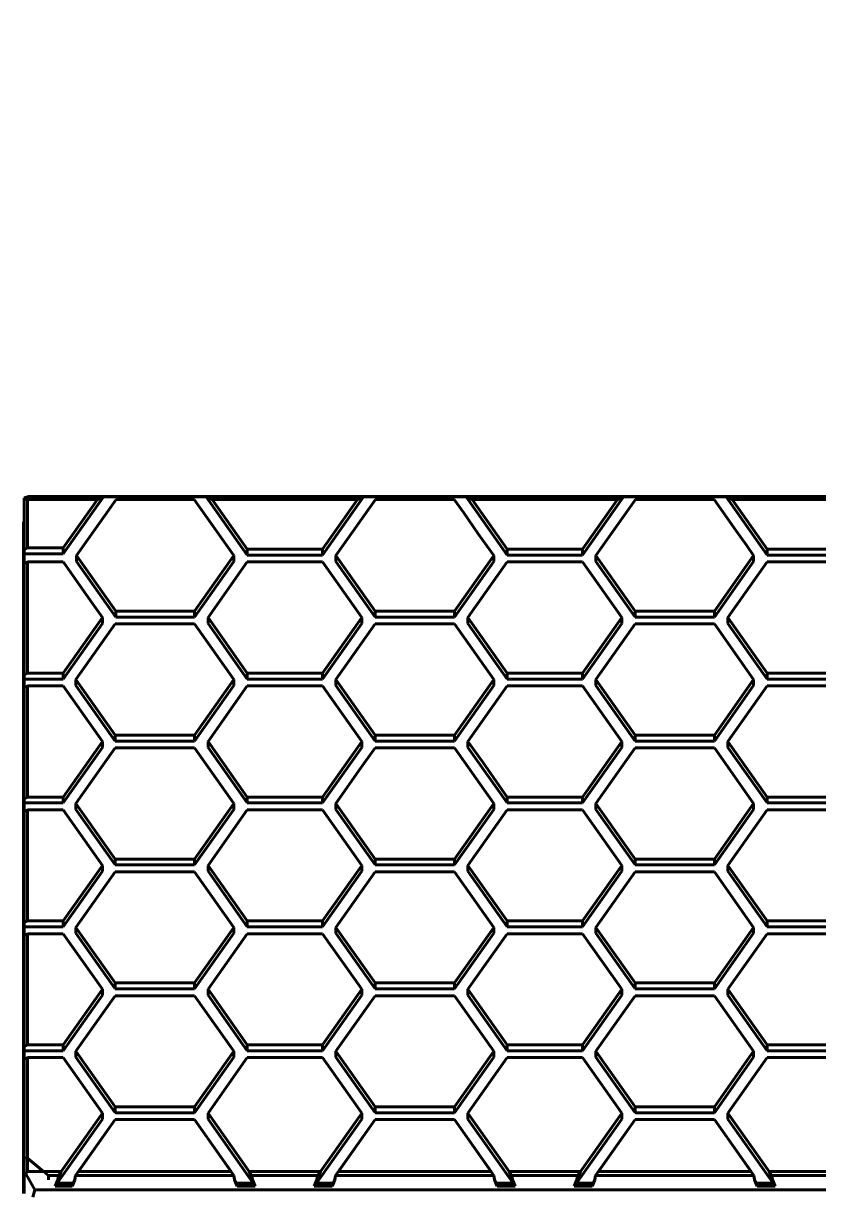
# Model space of a CAD drawing. Header units: millimetres. Extents: x 15 to 415, y 5 to 292.
# Drawn here: x 113.17 to 122.75, y 185.94 to 200.02 of the extents above; entities that cross this region are included whole.
import ezdxf

# ---------------------------------------------------------------- set-up
doc = ezdxf.new("R2010")
doc.units = ezdxf.units.MM
doc.layers.add('Annotations', color=7, linetype='Continuous')
doc.layers.add('Geometries', color=7, linetype='Continuous')
doc.styles.add('Shapr2', font='txt', dxfattribs={"height": 3.3495})
doc.dimstyles.new('ISO-25', dxfattribs={"dimtxt": 2.5, "dimasz": 2.5, "dimexe": 1.25, "dimexo": 0.625, "dimtad": 1, "dimtxsty": 'Standard', "dimcen": 2.5, "dimadec": 0, "dimazin": 0, "dimtfac": 1, "dimtmove": 0, "dimatfit": 3, "dimfxl": 1, "dimarcsym": 0})

# ---------------------------------------------------------------- blocks, each defined once
blk = doc.blocks.new('*D2')
at = {"layer": 'Annotations', "color": 0, "linetype": 'Continuous', "lineweight": 15}
for p, q in [((86.941, 238.24), (86.941, 157.687)), ((148.059, 237.777), (148.059, 157.687)), ((89.441, 158.937), (145.559, 158.937))]:
    blk.add_line(p, q, dxfattribs=at)
at = {"layer": 'Annotations', "color": 0}
for points in [[(89.441, 159.353), (89.441, 158.52), (86.941, 158.937)], [(145.559, 158.52), (145.559, 159.353), (148.059, 158.937)]]:
    blk.add_solid(points, dxfattribs=at)
at = {"layer": 'Defpoints', "color": 0}
for p in [(86.941, 238.865), (148.059, 238.402), (148.059, 158.937)]:
    blk.add_point(p, dxfattribs=at)
at = {"layer": 'Annotations', "color": 0, "lineweight": 15, "insert": (122.906, 161.63), "char_height": 3.3495, "attachment_point": 5, "style": 'Shapr2'}
blk.add_mtext('\\A1;488,94', dxfattribs=at)

msp = doc.modelspace()

# ---------------------------------------------------------------- linework, layer by layer
at = {"layer": 'Geometries', "linetype": 'Continuous', "lineweight": 40}
for p, q in [((113.1808, 194.2967), (113.2342, 194.3098)), ((113.1808, 194.2967), (113.2342, 194.3098)), ((113.1808, 194.2967), (113.1808, 194.2854)), ((113.1808, 194.2967), (113.1808, 194.2854)), ((113.1808, 194.2854), (113.2222, 194.2752)), ((113.1808, 194.0097), (113.1808, 194.2854)), ((113.1808, 194.2854), (113.2222, 194.2752)), ((113.1808, 194.0097), (113.1808, 194.2854)), ((113.2222, 194.2752), (114.065, 194.2752)), ((113.2222, 194.2752), (113.2222, 193.6911)), ((113.2222, 194.2752), (114.065, 194.2752)), ((113.2222, 194.2752), (113.2222, 193.6911)), ((113.2342, 194.3098), (137.5006, 194.3098)), ((113.2342, 194.3098), (137.5006, 194.3098)), ((113.6519, 193.6194), (114.1374, 194.3059)), ((113.6519, 193.6194), (114.1374, 194.3059)), ((113.6519, 193.6911), (114.065, 194.2752)), ((113.6519, 193.6911), (114.065, 194.2752)), ((114.2922, 194.2752), (113.8143, 193.5995)), ((114.2922, 194.2752), (113.8143, 193.5995)), ((114.065, 194.2752), (114.1374, 194.3059)), ((114.065, 194.2752), (114.1374, 194.3059)), ((114.3646, 194.3059), (114.1374, 194.3059)), ((114.3646, 194.3059), (114.1374, 194.3059)), ((114.3646, 194.3059), (114.2922, 194.2752)), ((114.3646, 194.3059), (114.2922, 194.2752)), ((115.2322, 194.2752), (114.2922, 194.2752)), ((115.2322, 194.2752), (114.2922, 194.2752)), ((115.1602, 194.3059), (115.3766, 194.3059)), ((115.1602, 194.3059), (115.2322, 194.2752)), ((115.1602, 194.3059), (115.3766, 194.3059)), ((115.1602, 194.3059), (115.2322, 194.2752)), ((115.2322, 194.2752), (115.7077, 193.5995)), ((115.2322, 194.2752), (115.7077, 193.5995)), ((115.8701, 193.6046), (115.3766, 194.3059)), ((115.4486, 194.2752), (115.3766, 194.3059)), ((115.4486, 194.2752), (115.3766, 194.3059)), ((115.8701, 193.6046), (115.3766, 194.3059)), ((115.8701, 193.6763), (115.4486, 194.2752)), ((117.2005, 194.2752), (115.4486, 194.2752)), ((115.8701, 193.6763), (115.4486, 194.2752)), ((117.2005, 194.2752), (115.4486, 194.2752)), ((117.2729, 194.3059), (116.7769, 193.6046)), ((117.2729, 194.3059), (116.7769, 193.6046)), ((117.2005, 194.2752), (116.7769, 193.6763)), ((117.2005, 194.2752), (116.7769, 193.6763)), ((117.4172, 194.2752), (116.9393, 193.5995)), ((117.4172, 194.2752), (116.9393, 193.5995)), ((117.2729, 194.3059), (117.2005, 194.2752)), ((117.2729, 194.3059), (117.2005, 194.2752)), ((117.2729, 194.3059), (117.4896, 194.3059)), ((117.2729, 194.3059), (117.4896, 194.3059)), ((117.4172, 194.2752), (117.4896, 194.3059)), ((117.4172, 194.2752), (117.4896, 194.3059)), ((118.3672, 194.2752), (117.4172, 194.2752)), ((118.3672, 194.2752), (117.4172, 194.2752)), ((118.2952, 194.3059), (118.5116, 194.3059)), ((118.2952, 194.3059), (118.3672, 194.2752)), ((118.2952, 194.3059), (118.5116, 194.3059)), ((118.2952, 194.3059), (118.3672, 194.2752)), ((118.4815, 194.1129), (118.3672, 194.2752)), ((118.4815, 194.1129), (118.3672, 194.2752)), ((119.0051, 193.6046), (118.5116, 194.3059)), ((118.5836, 194.2752), (118.5116, 194.3059)), ((118.5836, 194.2752), (118.5116, 194.3059)), ((119.0051, 193.6046), (118.5116, 194.3059)), ((119.0051, 193.6763), (118.5836, 194.2752)), ((120.3355, 194.2752), (118.5836, 194.2752)), ((120.3355, 194.2752), (118.5836, 194.2752)), ((119.0051, 193.6763), (118.5836, 194.2752)), ((120.4079, 194.3059), (119.9119, 193.6046)), ((120.4079, 194.3059), (119.9119, 193.6046)), ((120.3355, 194.2752), (119.9119, 193.6763)), ((120.3355, 194.2752), (119.9119, 193.6763)), ((120.5522, 194.2752), (120.0743, 193.5995)), ((120.5522, 194.2752), (120.0743, 193.5995)), ((120.4079, 194.3059), (120.3355, 194.2752)), ((120.4079, 194.3059), (120.3355, 194.2752)), ((120.4079, 194.3059), (120.6246, 194.3059)), ((120.4079, 194.3059), (120.6246, 194.3059)), ((120.5522, 194.2752), (120.6246, 194.3059)), ((120.5522, 194.2752), (120.6246, 194.3059)), ((121.5022, 194.2752), (120.5522, 194.2752)), ((121.5022, 194.2752), (120.5522, 194.2752)), ((121.4302, 194.3059), (121.6466, 194.3059)), ((121.4302, 194.3059), (121.5022, 194.2752)), ((121.4302, 194.3059), (121.6466, 194.3059)), ((121.4302, 194.3059), (121.5022, 194.2752)), ((121.5022, 194.2752), (121.6065, 194.1271)), ((121.5022, 194.2752), (121.6065, 194.1271)), ((121.6466, 194.3059), (122.1401, 193.6046)), ((121.7186, 194.2752), (121.6466, 194.3059)), ((121.6466, 194.3059), (122.1401, 193.6046)), ((121.7186, 194.2752), (121.6466, 194.3059)), ((121.7186, 194.2752), (122.1401, 193.6763)), ((121.7186, 194.2752), (122.1401, 193.6763)), ((123.4705, 194.2752), (121.7186, 194.2752)), ((123.4705, 194.2752), (121.7186, 194.2752)), ((118.4815, 194.1129), (118.6577, 193.8623)), ((118.4815, 194.1129), (118.6577, 193.8623)), ((121.6065, 194.1271), (121.7674, 193.8983)), ((121.6065, 194.1271), (121.7674, 193.8983)), ((113.1741, 194.0042), (113.1808, 194.0097)), ((113.1741, 193.7893), (113.1741, 194.0042)), ((113.1808, 193.6674), (113.1808, 194.0097)), ((113.1808, 193.6674), (113.1808, 194.0097)), ((121.8909, 193.7229), (121.7674, 193.8983)), ((121.8909, 193.7229), (121.7674, 193.8983)), ((113.1694, 193.7893), (113.1741, 193.7893)), ((113.1741, 187.8408), (113.1741, 193.7893)), ((118.7599, 193.7172), (118.6577, 193.8623)), ((118.7599, 193.7172), (118.6577, 193.8623)), ((113.1808, 193.6674), (113.2222, 193.6911)), ((113.1808, 193.6674), (113.2222, 193.6911)), ((113.1808, 193.6674), (113.1808, 193.6194)), ((113.1808, 193.6674), (113.1808, 193.6194)), ((113.1808, 193.6194), (113.1808, 193.499)), ((113.1808, 193.6194), (113.6519, 193.6194)), ((113.1808, 193.6194), (113.1808, 193.499)), ((113.1808, 193.6194), (113.6519, 193.6194)), ((113.2222, 193.6911), (113.6519, 193.6911)), ((113.2222, 193.6911), (113.6519, 193.6911)), ((113.6519, 193.6911), (113.6519, 193.6194)), ((113.6519, 193.6911), (113.6519, 193.6194)), ((115.8701, 193.6763), (115.8701, 193.6046)), ((115.8701, 193.6763), (116.7769, 193.6763)), ((115.8701, 193.6763), (115.8701, 193.6046)), ((115.8701, 193.6763), (116.7769, 193.6763)), ((116.7769, 193.6763), (116.7769, 193.6046)), ((116.7769, 193.6763), (116.7769, 193.6046)), ((118.8427, 193.5995), (118.7599, 193.7172)), ((118.8427, 193.5995), (118.7599, 193.7172)), ((119.0051, 193.6763), (119.9119, 193.6763)), ((119.0051, 193.6763), (119.0051, 193.6046)), ((119.0051, 193.6763), (119.0051, 193.6046)), ((119.0051, 193.6763), (119.9119, 193.6763)), ((119.9119, 193.6763), (119.9119, 193.6046)), ((119.9119, 193.6763), (119.9119, 193.6046)), ((121.8909, 193.7229), (121.9777, 193.5995)), ((121.8909, 193.7229), (121.9777, 193.5995)), ((123.0469, 193.6763), (122.1401, 193.6763)), ((122.1401, 193.6763), (122.1401, 193.6046)), ((122.1401, 193.6763), (122.1401, 193.6046)), ((123.0469, 193.6763), (122.1401, 193.6763)), ((113.1808, 193.499), (113.2222, 193.5227)), ((113.1808, 193.499), (113.2222, 193.5227)), ((113.1808, 192.1576), (113.1808, 193.499)), ((113.1808, 192.1576), (113.1808, 193.499)), ((113.2222, 193.5227), (113.6519, 193.5227)), ((113.2222, 193.5227), (113.2222, 192.1813)), ((113.2222, 193.5227), (113.2222, 192.1813)), ((113.2222, 193.5227), (113.6519, 193.5227)), ((113.6519, 193.5227), (113.682, 193.4801)), ((113.6519, 193.5227), (113.682, 193.4801)), ((113.682, 193.4801), (113.8518, 193.24)), ((113.682, 193.4801), (113.8518, 193.24)), ((113.8143, 193.5278), (113.8143, 193.5995)), ((113.8143, 193.5995), (114.2886, 192.9288)), ((113.8143, 193.5995), (114.2886, 192.9288)), ((113.8143, 193.5278), (113.8143, 193.5995)), ((113.8143, 193.5278), (114.2886, 192.8571)), ((113.8143, 193.5278), (114.2886, 192.8571)), ((115.7077, 193.5995), (115.2358, 192.9288)), ((115.7077, 193.5995), (115.2358, 192.9288)), ((115.7077, 193.5278), (115.2358, 192.8571)), ((115.7077, 193.5278), (115.2358, 192.8571)), ((115.8701, 193.5227), (115.3982, 192.852)), ((115.8701, 193.5227), (115.3982, 192.852)), ((115.7077, 193.5995), (115.7077, 193.5278)), ((115.7077, 193.5995), (115.7077, 193.5278)), ((115.8701, 193.6046), (116.7769, 193.6046)), ((115.8701, 193.6046), (116.7769, 193.6046)), ((116.7769, 193.5227), (115.8701, 193.5227)), ((116.7769, 193.5227), (115.8701, 193.5227)), ((117.2512, 192.852), (116.7769, 193.5227)), ((117.2512, 192.852), (116.7769, 193.5227)), ((116.9393, 193.5995), (116.9393, 193.5278)), ((116.9393, 193.5995), (116.9393, 193.5278)), ((117.4136, 192.9288), (116.9393, 193.5995)), ((117.4136, 192.9288), (116.9393, 193.5995)), ((117.4136, 192.8571), (116.9393, 193.5278)), ((117.4136, 192.8571), (116.9393, 193.5278)), ((118.8427, 193.5995), (118.3708, 192.9288)), ((118.8427, 193.5995), (118.3708, 192.9288)), ((118.8427, 193.5278), (118.3708, 192.8571)), ((118.8427, 193.5278), (118.3708, 192.8571)), ((118.5332, 192.852), (119.0051, 193.5227)), ((118.5332, 192.852), (119.0051, 193.5227)), ((118.8427, 193.5995), (118.8427, 193.5278)), ((118.8427, 193.5995), (118.8427, 193.5278)), ((119.0051, 193.6046), (119.9119, 193.6046)), ((119.0051, 193.6046), (119.9119, 193.6046)), ((119.9119, 193.5227), (119.0051, 193.5227)), ((119.9119, 193.5227), (119.0051, 193.5227)), ((119.9119, 193.5227), (120.3862, 192.852)), ((119.9119, 193.5227), (120.3862, 192.852)), ((120.5486, 192.9288), (120.0743, 193.5995)), ((120.0743, 193.5995), (120.0743, 193.5278)), ((120.5486, 192.9288), (120.0743, 193.5995)), ((120.0743, 193.5995), (120.0743, 193.5278)), ((120.5486, 192.8571), (120.0743, 193.5278)), ((120.5486, 192.8571), (120.0743, 193.5278)), ((121.5058, 192.9288), (121.9777, 193.5995)), ((121.5058, 192.9288), (121.9777, 193.5995)), ((121.5058, 192.8571), (121.9777, 193.5278)), ((121.5058, 192.8571), (121.9777, 193.5278)), ((121.6682, 192.852), (122.1401, 193.5227)), ((121.6682, 192.852), (122.1401, 193.5227)), ((121.9777, 193.5995), (121.9777, 193.5278)), ((121.9777, 193.5995), (121.9777, 193.5278)), ((123.0469, 193.6046), (122.1401, 193.6046)), ((123.0469, 193.6046), (122.1401, 193.6046)), ((123.0469, 193.5227), (122.1401, 193.5227)), ((123.0469, 193.5227), (122.1401, 193.5227)), ((114.0069, 193.0207), (113.8518, 193.24)), ((114.0069, 193.0207), (113.8518, 193.24)), ((114.1262, 192.852), (114.0069, 193.0207)), ((114.1262, 192.852), (114.0069, 193.0207)), ((114.2886, 192.8571), (114.2886, 192.9288)), ((115.2358, 192.9288), (114.2886, 192.9288)), ((114.2886, 192.8571), (114.2886, 192.9288)), ((115.2358, 192.9288), (114.2886, 192.9288)), ((115.2358, 192.9288), (115.2358, 192.8571)), ((115.2358, 192.9288), (115.2358, 192.8571)), ((117.4136, 192.9288), (117.4136, 192.8571)), ((118.3708, 192.9288), (117.4136, 192.9288)), ((117.4136, 192.9288), (117.4136, 192.8571)), ((118.3708, 192.9288), (117.4136, 192.9288)), ((118.3708, 192.9288), (118.3708, 192.8571)), ((118.3708, 192.9288), (118.3708, 192.8571)), ((121.5058, 192.9288), (120.5486, 192.9288)), ((120.5486, 192.9288), (120.5486, 192.8571)), ((120.5486, 192.9288), (120.5486, 192.8571)), ((121.5058, 192.9288), (120.5486, 192.9288)), ((121.5058, 192.9288), (121.5058, 192.8571)), ((121.5058, 192.9288), (121.5058, 192.8571)), ((113.6519, 192.1813), (114.1262, 192.852)), ((113.6519, 192.1813), (114.1262, 192.852)), ((113.6519, 192.1096), (114.1262, 192.7803)), ((113.6519, 192.1096), (114.1262, 192.7803)), ((113.8043, 192.1045), (114.2786, 192.7752)), ((113.8043, 192.1045), (114.2786, 192.7752)), ((114.1262, 192.852), (114.1262, 192.7803)), ((114.1262, 192.852), (114.1262, 192.7803)), ((115.2358, 192.7752), (114.2786, 192.7752)), ((115.2358, 192.7752), (114.2786, 192.7752)), ((115.2358, 192.8571), (114.2886, 192.8571)), ((115.2358, 192.8571), (114.2886, 192.8571)), ((115.2358, 192.7752), (115.7077, 192.1045)), ((115.2358, 192.7752), (115.7077, 192.1045)), ((115.3982, 192.852), (115.3982, 192.7803)), ((115.8701, 192.1813), (115.3982, 192.852)), ((115.8701, 192.1813), (115.3982, 192.852)), ((115.3982, 192.852), (115.3982, 192.7803)), ((115.8701, 192.1096), (115.3982, 192.7803)), ((115.8701, 192.1096), (115.3982, 192.7803)), ((117.2512, 192.852), (116.7769, 192.1813)), ((117.2512, 192.852), (116.7769, 192.1813)), ((117.2512, 192.7803), (116.7769, 192.1096)), ((117.2512, 192.7803), (116.7769, 192.1096)), ((116.9393, 192.1045), (117.4136, 192.7752)), ((116.9393, 192.1045), (117.4136, 192.7752)), ((117.2512, 192.852), (117.2512, 192.7803)), ((117.2512, 192.852), (117.2512, 192.7803)), ((118.3708, 192.8571), (117.4136, 192.8571)), ((118.3708, 192.8571), (117.4136, 192.8571)), ((118.3708, 192.7752), (117.4136, 192.7752)), ((118.3708, 192.7752), (117.4136, 192.7752)), ((118.8427, 192.1045), (118.3708, 192.7752)), ((118.8427, 192.1045), (118.3708, 192.7752)), ((119.0051, 192.1813), (118.5332, 192.852)), ((118.5332, 192.852), (118.5332, 192.7803)), ((119.0051, 192.1813), (118.5332, 192.852)), ((118.5332, 192.852), (118.5332, 192.7803)), ((119.0051, 192.1096), (118.5332, 192.7803)), ((119.0051, 192.1096), (118.5332, 192.7803)), ((120.3862, 192.852), (119.9119, 192.1813)), ((120.3862, 192.852), (119.9119, 192.1813)), ((120.3862, 192.7803), (119.9119, 192.1096)), ((120.3862, 192.7803), (119.9119, 192.1096)), ((120.5486, 192.7752), (120.0743, 192.1045)), ((120.5486, 192.7752), (120.0743, 192.1045)), ((120.3862, 192.852), (120.3862, 192.7803)), ((120.3862, 192.852), (120.3862, 192.7803)), ((121.5058, 192.8571), (120.5486, 192.8571)), ((121.5058, 192.8571), (120.5486, 192.8571)), ((121.5058, 192.7752), (120.5486, 192.7752)), ((121.5058, 192.7752), (120.5486, 192.7752)), ((121.9777, 192.1045), (121.5058, 192.7752)), ((121.9777, 192.1045), (121.5058, 192.7752)), ((122.1401, 192.1813), (121.6682, 192.852)), ((121.6682, 192.852), (121.6682, 192.7803)), ((122.1401, 192.1813), (121.6682, 192.852)), ((121.6682, 192.852), (121.6682, 192.7803)), ((122.1401, 192.1096), (121.6682, 192.7803)), ((122.1401, 192.1096), (121.6682, 192.7803)), ((113.1808, 192.1576), (113.2222, 192.1813)), ((113.1808, 192.1576), (113.2222, 192.1813)), ((113.1808, 192.1576), (113.1808, 192.1096)), ((113.1808, 192.1576), (113.1808, 192.1096)), ((113.1808, 192.1096), (113.1808, 192.004)), ((113.1808, 192.1096), (113.1808, 192.004)), ((113.1808, 192.1096), (113.6519, 192.1096)), ((113.1808, 192.1096), (113.6519, 192.1096)), ((113.2222, 192.1813), (113.6519, 192.1813)), ((113.2222, 192.1813), (113.6519, 192.1813)), ((113.6519, 192.1813), (113.6519, 192.1096)), ((113.6519, 192.1813), (113.6519, 192.1096)), ((113.8043, 192.0328), (113.8043, 192.1045)), ((113.8043, 192.1045), (114.2786, 191.4338)), ((113.8043, 192.1045), (114.2786, 191.4338)), ((113.8043, 192.0328), (113.8043, 192.1045)), ((115.2358, 191.4338), (115.7077, 192.1045)), ((115.2358, 191.4338), (115.7077, 192.1045)), ((115.7077, 192.1045), (115.7077, 192.0328)), ((115.7077, 192.1045), (115.7077, 192.0328)), ((115.8701, 192.1813), (116.7769, 192.1813)), ((115.8701, 192.1813), (115.8701, 192.1096)), ((115.8701, 192.1813), (116.7769, 192.1813)), ((115.8701, 192.1813), (115.8701, 192.1096)), ((115.8701, 192.1096), (116.7769, 192.1096)), ((115.8701, 192.1096), (116.7769, 192.1096)), ((116.7769, 192.1813), (116.7769, 192.1096)), ((116.7769, 192.1813), (116.7769, 192.1096)), ((116.9393, 192.1045), (116.9393, 192.0328)), ((116.9393, 192.1045), (117.4136, 191.4338)), ((116.9393, 192.1045), (117.4136, 191.4338)), ((116.9393, 192.1045), (116.9393, 192.0328)), ((118.8427, 192.1045), (118.3708, 191.4338)), ((118.8427, 192.1045), (118.3708, 191.4338)), ((118.8427, 192.1045), (118.8427, 192.0328)), ((118.8427, 192.1045), (118.8427, 192.0328)), ((119.0051, 192.1813), (119.0051, 192.1096)), ((119.9119, 192.1813), (119.0051, 192.1813)), ((119.0051, 192.1813), (119.0051, 192.1096)), ((119.9119, 192.1813), (119.0051, 192.1813)), ((119.9119, 192.1096), (119.0051, 192.1096)), ((119.9119, 192.1096), (119.0051, 192.1096)), ((119.9119, 192.1813), (119.9119, 192.1096)), ((119.9119, 192.1813), (119.9119, 192.1096)), ((120.5486, 191.4338), (120.0743, 192.1045)), ((120.0743, 192.1045), (120.0743, 192.0328)), ((120.5486, 191.4338), (120.0743, 192.1045)), ((120.0743, 192.1045), (120.0743, 192.0328)), ((121.5058, 191.4338), (121.9777, 192.1045)), ((121.5058, 191.4338), (121.9777, 192.1045)), ((121.9777, 192.1045), (121.9777, 192.0328)), ((121.9777, 192.1045), (121.9777, 192.0328)), ((122.1401, 192.1813), (122.1401, 192.1096)), ((123.0469, 192.1813), (122.1401, 192.1813)), ((123.0469, 192.1813), (122.1401, 192.1813)), ((122.1401, 192.1813), (122.1401, 192.1096)), ((123.0469, 192.1096), (122.1401, 192.1096)), ((123.0469, 192.1096), (122.1401, 192.1096)), ((113.1808, 192.004), (113.2222, 192.0277)), ((113.1808, 192.004), (113.2222, 192.0277)), ((113.1808, 190.6627), (113.1808, 192.004)), ((113.1808, 190.6627), (113.1808, 192.004)), ((113.2222, 192.0277), (113.2222, 190.6863)), ((113.2222, 192.0277), (113.6519, 192.0277)), ((113.2222, 192.0277), (113.2222, 190.6863)), ((113.2222, 192.0277), (113.6519, 192.0277)), ((114.1262, 191.357), (113.6519, 192.0277)), ((114.1262, 191.357), (113.6519, 192.0277)), ((113.8043, 192.0328), (114.2786, 191.3621)), ((113.8043, 192.0328), (114.2786, 191.3621)), ((115.2358, 191.3621), (115.7077, 192.0328)), ((115.2358, 191.3621), (115.7077, 192.0328)), ((115.8701, 192.0277), (115.3982, 191.357)), ((115.8701, 192.0277), (115.3982, 191.357)), ((116.7769, 192.0277), (115.8701, 192.0277)), ((116.7769, 192.0277), (115.8701, 192.0277)), ((117.2512, 191.357), (116.7769, 192.0277)), ((117.2512, 191.357), (116.7769, 192.0277)), ((116.9393, 192.0328), (117.4136, 191.3621)), ((116.9393, 192.0328), (117.4136, 191.3621)), ((118.8427, 192.0328), (118.3708, 191.3621)), ((118.8427, 192.0328), (118.3708, 191.3621)), ((118.5332, 191.357), (119.0051, 192.0277)), ((118.5332, 191.357), (119.0051, 192.0277)), ((119.9119, 192.0277), (119.0051, 192.0277)), ((119.9119, 192.0277), (119.0051, 192.0277)), ((120.3862, 191.357), (119.9119, 192.0277)), ((120.3862, 191.357), (119.9119, 192.0277)), ((120.5486, 191.3621), (120.0743, 192.0328)), ((120.5486, 191.3621), (120.0743, 192.0328)), ((121.5058, 191.3621), (121.9777, 192.0328)), ((121.5058, 191.3621), (121.9777, 192.0328)), ((121.6682, 191.357), (122.1401, 192.0277)), ((121.6682, 191.357), (122.1401, 192.0277)), ((123.0469, 192.0277), (122.1401, 192.0277)), ((123.0469, 192.0277), (122.1401, 192.0277)), ((114.2786, 191.4338), (114.2786, 191.3621)), ((114.2786, 191.4338), (114.2786, 191.3621)), ((115.2358, 191.4338), (114.2786, 191.4338)), ((115.2358, 191.4338), (114.2786, 191.4338)), ((115.2358, 191.3621), (114.2786, 191.3621)), ((115.2358, 191.3621), (114.2786, 191.3621)), ((115.2358, 191.4338), (115.2358, 191.3621)), ((115.2358, 191.4338), (115.2358, 191.3621)), ((117.4136, 191.4338), (117.4136, 191.3621)), ((118.3708, 191.4338), (117.4136, 191.4338)), ((118.3708, 191.4338), (117.4136, 191.4338)), ((117.4136, 191.4338), (117.4136, 191.3621)), ((118.3708, 191.3621), (117.4136, 191.3621)), ((118.3708, 191.3621), (117.4136, 191.3621)), ((118.3708, 191.4338), (118.3708, 191.3621)), ((118.3708, 191.4338), (118.3708, 191.3621)), ((120.5486, 191.4338), (120.5486, 191.3621)), ((120.5486, 191.4338), (121.5058, 191.4338)), ((120.5486, 191.4338), (120.5486, 191.3621)), ((120.5486, 191.4338), (121.5058, 191.4338)), ((120.5486, 191.3621), (121.5058, 191.3621)), ((120.5486, 191.3621), (121.5058, 191.3621)), ((121.5058, 191.4338), (121.5058, 191.3621)), ((121.5058, 191.4338), (121.5058, 191.3621)), ((113.6519, 190.6863), (114.1262, 191.357)), ((113.6519, 190.6863), (114.1262, 191.357)), ((113.6519, 190.6147), (114.1262, 191.2853)), ((113.6519, 190.6147), (114.1262, 191.2853)), ((113.8043, 190.6096), (114.2786, 191.2802)), ((113.8043, 190.6096), (114.2786, 191.2802)), ((114.1262, 191.357), (114.1262, 191.2853)), ((114.1262, 191.357), (114.1262, 191.2853)), ((115.2358, 191.2802), (114.2786, 191.2802)), ((115.2358, 191.2802), (114.2786, 191.2802)), ((115.2358, 191.2802), (115.7077, 190.6096)), ((115.2358, 191.2802), (115.7077, 190.6096)), ((115.3982, 191.357), (115.8701, 190.6863)), ((115.3982, 191.357), (115.3982, 191.2853)), ((115.3982, 191.357), (115.8701, 190.6863)), ((115.3982, 191.357), (115.3982, 191.2853)), ((115.3982, 191.2853), (115.8701, 190.6147)), ((115.3982, 191.2853), (115.8701, 190.6147)), ((116.7769, 190.6863), (117.2512, 191.357)), ((116.7769, 190.6863), (117.2512, 191.357)), ((116.7769, 190.6147), (117.2512, 191.2853)), ((116.7769, 190.6147), (117.2512, 191.2853)), ((117.4136, 191.2802), (117.2222, 191.0096)), ((117.4136, 191.2802), (117.2222, 191.0096)), ((117.2512, 191.357), (117.2512, 191.2853)), ((117.2512, 191.357), (117.2512, 191.2853)), ((118.3708, 191.2802), (117.4136, 191.2802)), ((118.3708, 191.2802), (117.4136, 191.2802)), ((118.8427, 190.6096), (118.3708, 191.2802)), ((118.8427, 190.6096), (118.3708, 191.2802)), ((118.5332, 191.357), (118.5332, 191.2853)), ((118.5332, 191.357), (118.7104, 191.1051)), ((118.5332, 191.357), (118.5332, 191.2853)), ((118.5332, 191.357), (118.7104, 191.1051)), ((119.0051, 190.6147), (118.5332, 191.2853)), ((119.0051, 190.6147), (118.5332, 191.2853)), ((119.9119, 190.6863), (120.3862, 191.357)), ((119.9119, 190.6863), (120.3862, 191.357)), ((119.9119, 190.6147), (120.3862, 191.2853)), ((119.9119, 190.6147), (120.3862, 191.2853)), ((120.0743, 190.6096), (120.5486, 191.2802)), ((120.0743, 190.6096), (120.5486, 191.2802)), ((120.3862, 191.357), (120.3862, 191.2853)), ((120.3862, 191.357), (120.3862, 191.2853)), ((121.5058, 191.2802), (120.5486, 191.2802)), ((121.5058, 191.2802), (120.5486, 191.2802)), ((121.9777, 190.6096), (121.5058, 191.2802)), ((121.9777, 190.6096), (121.5058, 191.2802)), ((121.6682, 191.357), (122.1401, 190.6863)), ((121.6682, 191.357), (121.6682, 191.2853)), ((121.6682, 191.357), (122.1401, 190.6863)), ((121.6682, 191.357), (121.6682, 191.2853)), ((121.6682, 191.2853), (122.1401, 190.6147)), ((121.6682, 191.2853), (122.1401, 190.6147)), ((119.0051, 190.6863), (118.7104, 191.1051)), ((119.0051, 190.6863), (118.7104, 191.1051)), ((117.2222, 191.0096), (117.1586, 190.9197)), ((117.2222, 191.0096), (117.1586, 190.9197)), ((117.1586, 190.9197), (116.9393, 190.6096)), ((117.1586, 190.9197), (116.9393, 190.6096)), ((113.1808, 190.6627), (113.2222, 190.6863)), ((113.1808, 190.6627), (113.2222, 190.6863)), ((113.1808, 190.6627), (113.1808, 190.6147)), ((113.1808, 190.6627), (113.1808, 190.6147)), ((113.2222, 190.6863), (113.6519, 190.6863)), ((113.2222, 190.6863), (113.6519, 190.6863)), ((113.6519, 190.6863), (113.6519, 190.6147)), ((113.6519, 190.6863), (113.6519, 190.6147)), ((115.8701, 190.6863), (116.7769, 190.6863)), ((115.8701, 190.6863), (115.8701, 190.6147)), ((115.8701, 190.6863), (115.8701, 190.6147)), ((115.8701, 190.6863), (116.7769, 190.6863)), ((116.7769, 190.6863), (116.7769, 190.6147)), ((116.7769, 190.6863), (116.7769, 190.6147)), ((119.0051, 190.6863), (119.0051, 190.6147)), ((119.0051, 190.6863), (119.9119, 190.6863)), ((119.0051, 190.6863), (119.0051, 190.6147)), ((119.0051, 190.6863), (119.9119, 190.6863)), ((119.9119, 190.6863), (119.9119, 190.6147)), ((119.9119, 190.6863), (119.9119, 190.6147)), ((122.1401, 190.6863), (123.0469, 190.6863)), ((122.1401, 190.6863), (122.1401, 190.6147)), ((122.1401, 190.6863), (122.1401, 190.6147)), ((122.1401, 190.6863), (123.0469, 190.6863)), ((113.1808, 190.6147), (113.1808, 190.5091)), ((113.1808, 190.6147), (113.1808, 190.5091)), ((113.1808, 190.6147), (113.6519, 190.6147)), ((113.1808, 190.6147), (113.6519, 190.6147)), ((113.2222, 190.5328), (113.1808, 190.5091)), ((113.2222, 190.5328), (113.1808, 190.5091)), ((113.2222, 190.5328), (113.2222, 189.1914)), ((113.6519, 190.5328), (113.2222, 190.5328)), ((113.2222, 190.5328), (113.2222, 189.1914)), ((113.6519, 190.5328), (113.2222, 190.5328)), ((114.1262, 189.8621), (113.6519, 190.5328)), ((114.1262, 189.8621), (113.6519, 190.5328)), ((113.8043, 190.5379), (113.8043, 190.6096)), ((113.8043, 190.6096), (114.2786, 189.9389)), ((113.8043, 190.6096), (114.2786, 189.9389)), ((113.8043, 190.5379), (113.8043, 190.6096)), ((113.8043, 190.5379), (114.2786, 189.8672)), ((113.8043, 190.5379), (114.2786, 189.8672)), ((115.7077, 190.6096), (115.2358, 189.9389)), ((115.7077, 190.6096), (115.2358, 189.9389)), ((115.7077, 190.5379), (115.2358, 189.8672)), ((115.7077, 190.5379), (115.2358, 189.8672)), ((115.3982, 189.8621), (115.8701, 190.5328)), ((115.3982, 189.8621), (115.8701, 190.5328)), ((115.7077, 190.6096), (115.7077, 190.5379)), ((115.7077, 190.6096), (115.7077, 190.5379)), ((115.8701, 190.6147), (116.7769, 190.6147)), ((115.8701, 190.6147), (116.7769, 190.6147)), ((115.8701, 190.5328), (116.7769, 190.5328)), ((115.8701, 190.5328), (116.7769, 190.5328)), ((116.7769, 190.5328), (117.2512, 189.8621)), ((116.7769, 190.5328), (117.2512, 189.8621)), ((117.4136, 189.9389), (116.9393, 190.6096)), ((116.9393, 190.6096), (116.9393, 190.5379)), ((117.4136, 189.9389), (116.9393, 190.6096)), ((116.9393, 190.6096), (116.9393, 190.5379)), ((117.4136, 189.8672), (116.9393, 190.5379)), ((117.4136, 189.8672), (116.9393, 190.5379)), ((118.8427, 190.6096), (118.3708, 189.9389)), ((118.8427, 190.6096), (118.3708, 189.9389)), ((118.8427, 190.5379), (118.3708, 189.8672)), ((118.8427, 190.5379), (118.3708, 189.8672)), ((119.0051, 190.5328), (118.5332, 189.8621)), ((119.0051, 190.5328), (118.5332, 189.8621)), ((118.8427, 190.6096), (118.8427, 190.5379)), ((118.8427, 190.6096), (118.8427, 190.5379)), ((119.0051, 190.6147), (119.9119, 190.6147)), ((119.0051, 190.6147), (119.9119, 190.6147)), ((119.0051, 190.5328), (119.9119, 190.5328)), ((119.0051, 190.5328), (119.9119, 190.5328)), ((119.9119, 190.5328), (120.3862, 189.8621)), ((119.9119, 190.5328), (120.3862, 189.8621)), ((120.0743, 190.6096), (120.5486, 189.9389)), ((120.0743, 190.6096), (120.0743, 190.5379)), ((120.0743, 190.6096), (120.5486, 189.9389)), ((120.0743, 190.6096), (120.0743, 190.5379)), ((120.0743, 190.5379), (120.5486, 189.8672)), ((120.0743, 190.5379), (120.5486, 189.8672)), ((121.9777, 190.6096), (121.5058, 189.9389)), ((121.9777, 190.6096), (121.5058, 189.9389)), ((121.9777, 190.5379), (121.5058, 189.8672)), ((121.9777, 190.5379), (121.5058, 189.8672)), ((121.6682, 189.8621), (122.1401, 190.5328)), ((121.6682, 189.8621), (122.1401, 190.5328)), ((121.9777, 190.6096), (121.9777, 190.5379)), ((121.9777, 190.6096), (121.9777, 190.5379)), ((122.1401, 190.6147), (123.0469, 190.6147)), ((122.1401, 190.6147), (123.0469, 190.6147)), ((122.1401, 190.5328), (123.0469, 190.5328)), ((122.1401, 190.5328), (123.0469, 190.5328)), ((113.1808, 189.1677), (113.1808, 190.5091)), ((113.1808, 189.1677), (113.1808, 190.5091)), ((113.6519, 189.1914), (114.1262, 189.8621)), ((113.6519, 189.1914), (114.1262, 189.8621)), ((114.1262, 189.8621), (114.1262, 189.7904)), ((114.1262, 189.8621), (114.1262, 189.7904)), ((115.2358, 189.9389), (114.2786, 189.9389)), ((114.2786, 189.9389), (114.2786, 189.8672)), ((115.2358, 189.9389), (114.2786, 189.9389)), ((114.2786, 189.9389), (114.2786, 189.8672)), ((115.2358, 189.8672), (114.2786, 189.8672)), ((115.2358, 189.8672), (114.2786, 189.8672)), ((115.2358, 189.9389), (115.2358, 189.8672)), ((115.2358, 189.9389), (115.2358, 189.8672)), ((115.8701, 189.1914), (115.3982, 189.8621)), ((115.3982, 189.8621), (115.3982, 189.7904)), ((115.8701, 189.1914), (115.3982, 189.8621)), ((115.3982, 189.8621), (115.3982, 189.7904)), ((117.2512, 189.8621), (116.7769, 189.1914)), ((117.2512, 189.8621), (116.7769, 189.1914)), ((117.2512, 189.8621), (117.2512, 189.7904)), ((117.2512, 189.8621), (117.2512, 189.7904)), ((117.4136, 189.9389), (117.4136, 189.8672)), ((118.3708, 189.9389), (117.4136, 189.9389)), ((118.3708, 189.9389), (117.4136, 189.9389)), ((117.4136, 189.9389), (117.4136, 189.8672)), ((118.3708, 189.8672), (117.4136, 189.8672)), ((118.3708, 189.8672), (117.4136, 189.8672)), ((118.3708, 189.9389), (118.3708, 189.8672)), ((118.3708, 189.9389), (118.3708, 189.8672)), ((118.5332, 189.8621), (119.0051, 189.1914)), ((118.5332, 189.8621), (118.5332, 189.7904)), ((118.5332, 189.8621), (119.0051, 189.1914)), ((118.5332, 189.8621), (118.5332, 189.7904)), ((120.3862, 189.8621), (119.9119, 189.1914)), ((120.3862, 189.8621), (119.9119, 189.1914)), ((120.3862, 189.8621), (120.3862, 189.7904)), ((120.3862, 189.8621), (120.3862, 189.7904)), ((120.5486, 189.9389), (120.5486, 189.8672)), ((121.5058, 189.9389), (120.5486, 189.9389)), ((121.5058, 189.9389), (120.5486, 189.9389)), ((120.5486, 189.9389), (120.5486, 189.8672)), ((121.5058, 189.8672), (120.5486, 189.8672)), ((121.5058, 189.8672), (120.5486, 189.8672)), ((121.5058, 189.9389), (121.5058, 189.8672)), ((121.5058, 189.9389), (121.5058, 189.8672)), ((121.6682, 189.8621), (122.1401, 189.1914)), ((121.6682, 189.8621), (121.6682, 189.7904)), ((121.6682, 189.8621), (122.1401, 189.1914)), ((121.6682, 189.8621), (121.6682, 189.7904)), ((113.6519, 189.1197), (114.1262, 189.7904)), ((113.6519, 189.1197), (114.1262, 189.7904)), ((113.8043, 189.1146), (114.2786, 189.7853)), ((113.8043, 189.1146), (114.2786, 189.7853)), ((115.2358, 189.7853), (114.2786, 189.7853)), ((115.2358, 189.7853), (114.2786, 189.7853)), ((115.2358, 189.7853), (115.7077, 189.1146)), ((115.2358, 189.7853), (115.7077, 189.1146)), ((115.8701, 189.1197), (115.3982, 189.7904)), ((115.8701, 189.1197), (115.3982, 189.7904)), ((117.2512, 189.7904), (116.7769, 189.1197)), ((117.2512, 189.7904), (116.7769, 189.1197)), ((116.9393, 189.1146), (117.4136, 189.7853)), ((116.9393, 189.1146), (117.4136, 189.7853)), ((118.3708, 189.7853), (117.4136, 189.7853)), ((118.3708, 189.7853), (117.4136, 189.7853)), ((118.8427, 189.1146), (118.3708, 189.7853)), ((118.8427, 189.1146), (118.3708, 189.7853)), ((118.5332, 189.7904), (119.0051, 189.1197)), ((118.5332, 189.7904), (119.0051, 189.1197)), ((120.3862, 189.7904), (119.9119, 189.1197)), ((120.3862, 189.7904), (119.9119, 189.1197)), ((120.5486, 189.7853), (120.0743, 189.1146)), ((120.5486, 189.7853), (120.0743, 189.1146)), ((120.5486, 189.7853), (121.5058, 189.7853)), ((120.5486, 189.7853), (121.5058, 189.7853)), ((121.5058, 189.7853), (121.9777, 189.1146)), ((121.5058, 189.7853), (121.9777, 189.1146)), ((121.6682, 189.7904), (122.1401, 189.1197)), ((121.6682, 189.7904), (122.1401, 189.1197)), ((113.1808, 189.1677), (113.2222, 189.1914)), ((113.1808, 189.1677), (113.2222, 189.1914)), ((113.1808, 189.1677), (113.1808, 189.1197)), ((113.1808, 189.1677), (113.1808, 189.1197)), ((113.1808, 189.1197), (113.6519, 189.1197)), ((113.1808, 189.1197), (113.1808, 189.0141)), ((113.1808, 189.1197), (113.1808, 189.0141)), ((113.1808, 189.1197), (113.6519, 189.1197)), ((113.2222, 189.1914), (113.6519, 189.1914)), ((113.2222, 189.1914), (113.6519, 189.1914)), ((113.6519, 189.1914), (113.6519, 189.1197)), ((113.6519, 189.1914), (113.6519, 189.1197)), ((113.8043, 189.1146), (114.2786, 188.4439)), ((113.8043, 189.0429), (113.8043, 189.1146)), ((113.8043, 189.1146), (114.2786, 188.4439)), ((113.8043, 189.0429), (113.8043, 189.1146)), ((115.2358, 188.4439), (115.7077, 189.1146)), ((115.2358, 188.4439), (115.7077, 189.1146)), ((115.7077, 189.1146), (115.7077, 189.0429)), ((115.7077, 189.1146), (115.7077, 189.0429)), ((115.8701, 189.1914), (115.8701, 189.1197)), ((116.7769, 189.1914), (115.8701, 189.1914)), ((115.8701, 189.1914), (115.8701, 189.1197)), ((116.7769, 189.1914), (115.8701, 189.1914)), ((116.7769, 189.1197), (115.8701, 189.1197)), ((116.7769, 189.1197), (115.8701, 189.1197)), ((116.7769, 189.1914), (116.7769, 189.1197)), ((116.7769, 189.1914), (116.7769, 189.1197)), ((116.9393, 189.1146), (117.4136, 188.4439)), ((116.9393, 189.1146), (116.9393, 189.0429)), ((116.9393, 189.1146), (116.9393, 189.0429)), ((116.9393, 189.1146), (117.4136, 188.4439)), ((118.8427, 189.1146), (118.3708, 188.4439)), ((118.8427, 189.1146), (118.3708, 188.4439)), ((118.8427, 189.1146), (118.8427, 189.0429)), ((118.8427, 189.1146), (118.8427, 189.0429)), ((119.0051, 189.1914), (119.0051, 189.1197)), ((119.9119, 189.1914), (119.0051, 189.1914)), ((119.0051, 189.1914), (119.0051, 189.1197)), ((119.9119, 189.1914), (119.0051, 189.1914)), ((119.9119, 189.1197), (119.0051, 189.1197)), ((119.9119, 189.1197), (119.0051, 189.1197)), ((119.9119, 189.1914), (119.9119, 189.1197)), ((119.9119, 189.1914), (119.9119, 189.1197)), ((120.5486, 188.4439), (120.0743, 189.1146)), ((120.0743, 189.1146), (120.0743, 189.0429)), ((120.5486, 188.4439), (120.0743, 189.1146)), ((120.0743, 189.1146), (120.0743, 189.0429)), ((121.9777, 189.1146), (121.5058, 188.4439)), ((121.9777, 189.1146), (121.5058, 188.4439)), ((121.9777, 189.1146), (121.9777, 189.0429)), ((121.9777, 189.1146), (121.9777, 189.0429)), ((122.1401, 189.1914), (122.1401, 189.1197)), ((123.0469, 189.1914), (122.1401, 189.1914)), ((122.1401, 189.1914), (122.1401, 189.1197)), ((123.0469, 189.1914), (122.1401, 189.1914)), ((123.0469, 189.1197), (122.1401, 189.1197)), ((123.0469, 189.1197), (122.1401, 189.1197)), ((113.2222, 189.0378), (113.1808, 189.0141)), ((113.2222, 189.0378), (113.1808, 189.0141)), ((113.1808, 187.8408), (113.1808, 189.0141)), ((113.1808, 187.8408), (113.1808, 189.0141)), ((113.2222, 189.0378), (113.2222, 187.6964)), ((113.6519, 189.0378), (113.2222, 189.0378)), ((113.2222, 189.0378), (113.2222, 187.6964)), ((113.6519, 189.0378), (113.2222, 189.0378)), ((114.1262, 188.3671), (113.6519, 189.0378)), ((114.1262, 188.3671), (113.6519, 189.0378)), ((113.8043, 189.0429), (114.2786, 188.3722)), ((113.8043, 189.0429), (114.2786, 188.3722)), ((115.2358, 188.3722), (115.7077, 189.0429)), ((115.2358, 188.3722), (115.7077, 189.0429)), ((115.8701, 189.0378), (115.3982, 188.3671)), ((115.8701, 189.0378), (115.3982, 188.3671)), ((115.8701, 189.0378), (116.7769, 189.0378)), ((115.8701, 189.0378), (116.7769, 189.0378)), ((117.2512, 188.3671), (116.7769, 189.0378)), ((117.2512, 188.3671), (116.7769, 189.0378)), ((116.9393, 189.0429), (117.4136, 188.3722)), ((116.9393, 189.0429), (117.4136, 188.3722)), ((118.8427, 189.0429), (118.3708, 188.3722)), ((118.8427, 189.0429), (118.3708, 188.3722)), ((119.0051, 189.0378), (118.5332, 188.3671)), ((119.0051, 189.0378), (118.5332, 188.3671)), ((119.9119, 189.0378), (119.0051, 189.0378)), ((119.9119, 189.0378), (119.0051, 189.0378)), ((120.3862, 188.3671), (119.9119, 189.0378)), ((120.3862, 188.3671), (119.9119, 189.0378)), ((120.5486, 188.3722), (120.0743, 189.0429)), ((120.5486, 188.3722), (120.0743, 189.0429)), ((121.9777, 189.0429), (121.5058, 188.3722)), ((121.9777, 189.0429), (121.5058, 188.3722)), ((122.1401, 189.0378), (121.6682, 188.3671)), ((122.1401, 189.0378), (121.6682, 188.3671)), ((123.0469, 189.0378), (122.1401, 189.0378)), ((123.0469, 189.0378), (122.1401, 189.0378)), ((114.2786, 188.4439), (114.2786, 188.3722)), ((115.2358, 188.4439), (114.2786, 188.4439)), ((114.2786, 188.4439), (114.2786, 188.3722)), ((115.2358, 188.4439), (114.2786, 188.4439)), ((115.2358, 188.4439), (115.2358, 188.3722)), ((115.2358, 188.4439), (115.2358, 188.3722)), ((118.3708, 188.4439), (117.4136, 188.4439)), ((117.4136, 188.4439), (117.4136, 188.3722)), ((118.3708, 188.4439), (117.4136, 188.4439)), ((117.4136, 188.4439), (117.4136, 188.3722)), ((118.3708, 188.4439), (118.3708, 188.3722)), ((118.3708, 188.4439), (118.3708, 188.3722)), ((120.5486, 188.4439), (120.5486, 188.3722)), ((121.5058, 188.4439), (120.5486, 188.4439)), ((121.5058, 188.4439), (120.5486, 188.4439)), ((120.5486, 188.4439), (120.5486, 188.3722)), ((121.5058, 188.4439), (121.5058, 188.3722)), ((121.5058, 188.4439), (121.5058, 188.3722)), ((113.6519, 187.6964), (114.1262, 188.3671)), ((113.6519, 187.6964), (114.1262, 188.3671)), ((113.6519, 187.6247), (114.1262, 188.2954)), ((113.6519, 187.6247), (114.1262, 188.2954)), ((113.8043, 187.6196), (114.2786, 188.2903)), ((113.8043, 187.6196), (114.2786, 188.2903)), ((114.1262, 188.3671), (114.1262, 188.2954)), ((114.1262, 188.3671), (114.1262, 188.2954)), ((115.2358, 188.3722), (114.2786, 188.3722)), ((115.2358, 188.3722), (114.2786, 188.3722)), ((115.2358, 188.2903), (114.2786, 188.2903)), ((115.2358, 188.2903), (114.2786, 188.2903)), ((115.7077, 187.6196), (115.2358, 188.2903)), ((115.7077, 187.6196), (115.2358, 188.2903)), ((115.3982, 188.3671), (115.3982, 188.2954)), ((115.8701, 187.6964), (115.3982, 188.3671)), ((115.3982, 188.3671), (115.3982, 188.2954)), ((115.8701, 187.6964), (115.3982, 188.3671)), ((115.8701, 187.6247), (115.3982, 188.2954)), ((115.8701, 187.6247), (115.3982, 188.2954)), ((117.2512, 188.3671), (116.7769, 187.6964)), ((117.2512, 188.3671), (116.7769, 187.6964)), ((117.2512, 188.2954), (116.7769, 187.6247)), ((117.2512, 188.2954), (116.7769, 187.6247)), ((117.4136, 188.2903), (116.9393, 187.6196)), ((117.4136, 188.2903), (116.9393, 187.6196)), ((117.2512, 188.3671), (117.2512, 188.2954)), ((117.2512, 188.3671), (117.2512, 188.2954)), ((118.3708, 188.3722), (117.4136, 188.3722)), ((118.3708, 188.3722), (117.4136, 188.3722)), ((118.3708, 188.2903), (117.4136, 188.2903)), ((118.3708, 188.2903), (117.4136, 188.2903)), ((118.8427, 187.6196), (118.3708, 188.2903)), ((118.8427, 187.6196), (118.3708, 188.2903)), ((118.5332, 188.3671), (118.5332, 188.2954)), ((118.5332, 188.3671), (119.0051, 187.6964)), ((118.5332, 188.3671), (118.5332, 188.2954)), ((118.5332, 188.3671), (119.0051, 187.6964)), ((118.5332, 188.2954), (119.0051, 187.6247)), ((118.5332, 188.2954), (119.0051, 187.6247)), ((119.9119, 187.6964), (120.3862, 188.3671)), ((119.9119, 187.6964), (120.3862, 188.3671)), ((119.9119, 187.6247), (120.3862, 188.2954)), ((119.9119, 187.6247), (120.3862, 188.2954)), ((120.5486, 188.2903), (120.0743, 187.6196)), ((120.5486, 188.2903), (120.0743, 187.6196)), ((120.3862, 188.3671), (120.3862, 188.2954)), ((120.3862, 188.3671), (120.3862, 188.2954)), ((121.5058, 188.3722), (120.5486, 188.3722)), ((121.5058, 188.3722), (120.5486, 188.3722)), ((121.5058, 188.2903), (120.5486, 188.2903)), ((121.5058, 188.2903), (120.5486, 188.2903)), ((121.5058, 188.2903), (121.9777, 187.6196)), ((121.5058, 188.2903), (121.9777, 187.6196)), ((121.6682, 188.3671), (122.1401, 187.6964)), ((121.6682, 188.3671), (122.1401, 187.6964)), ((121.6682, 188.3671), (121.6682, 188.2954)), ((121.6682, 188.3671), (121.6682, 188.2954)), ((121.6682, 188.2954), (122.1401, 187.6247)), ((121.6682, 188.2954), (122.1401, 187.6247)), ((113.1808, 187.8408), (113.1741, 187.8408)), ((113.1741, 186.2735), (113.1741, 187.8408)), ((113.1808, 187.6727), (113.1808, 187.8408)), ((113.1808, 187.6727), (113.1808, 187.8408)), ((113.1808, 187.6727), (113.2222, 187.6964)), ((113.1808, 187.6727), (113.2222, 187.6964)), ((113.1808, 187.6727), (113.1808, 187.6247)), ((113.1808, 187.6727), (113.1808, 187.6247)), ((113.1808, 187.6247), (113.1808, 187.5192)), ((113.1808, 187.6247), (113.6519, 187.6247)), ((113.1808, 187.6247), (113.1808, 187.5192)), ((113.1808, 187.6247), (113.6519, 187.6247)), ((113.2222, 187.6964), (113.6519, 187.6964)), ((113.2222, 187.6964), (113.6519, 187.6964)), ((113.6519, 187.6964), (113.6519, 187.6247)), ((113.6519, 187.6964), (113.6519, 187.6247)), ((114.2786, 186.949), (113.8043, 187.6196)), ((113.8043, 187.6196), (113.8043, 187.548)), ((114.2786, 186.949), (113.8043, 187.6196)), ((113.8043, 187.6196), (113.8043, 187.548)), ((115.2358, 186.949), (115.7077, 187.6196)), ((115.2358, 186.949), (115.7077, 187.6196)), ((115.7077, 187.6196), (115.7077, 187.548)), ((115.7077, 187.6196), (115.7077, 187.548)), ((116.7769, 187.6964), (115.8701, 187.6964)), ((115.8701, 187.6964), (115.8701, 187.6247)), ((115.8701, 187.6964), (115.8701, 187.6247)), ((116.7769, 187.6964), (115.8701, 187.6964)), ((116.7769, 187.6247), (115.8701, 187.6247)), ((116.7769, 187.6247), (115.8701, 187.6247)), ((116.7769, 187.6964), (116.7769, 187.6247)), ((116.7769, 187.6964), (116.7769, 187.6247)), ((116.9393, 187.6196), (116.9393, 187.548)), ((117.4136, 186.949), (116.9393, 187.6196)), ((116.9393, 187.6196), (116.9393, 187.548)), ((117.4136, 186.949), (116.9393, 187.6196)), ((118.8427, 187.6196), (118.3708, 186.949)), ((118.8427, 187.6196), (118.3708, 186.949)), ((118.8427, 187.6196), (118.8427, 187.548)), ((118.8427, 187.6196), (118.8427, 187.548)), ((119.0051, 187.6964), (119.0051, 187.6247)), ((119.9119, 187.6964), (119.0051, 187.6964)), ((119.0051, 187.6964), (119.0051, 187.6247)), ((119.9119, 187.6964), (119.0051, 187.6964)), ((119.9119, 187.6247), (119.0051, 187.6247)), ((119.9119, 187.6247), (119.0051, 187.6247)), ((119.9119, 187.6964), (119.9119, 187.6247)), ((119.9119, 187.6964), (119.9119, 187.6247)), ((120.0743, 187.6196), (120.0743, 187.548)), ((120.5486, 186.949), (120.0743, 187.6196)), ((120.5486, 186.949), (120.0743, 187.6196)), ((120.0743, 187.6196), (120.0743, 187.548)), ((121.5058, 186.949), (121.9777, 187.6196)), ((121.5058, 186.949), (121.9777, 187.6196)), ((121.9777, 187.6196), (121.9777, 187.548)), ((121.9777, 187.6196), (121.9777, 187.548)), ((122.1401, 187.6964), (122.1401, 187.6247)), ((123.0469, 187.6964), (122.1401, 187.6964)), ((122.1401, 187.6964), (122.1401, 187.6247)), ((123.0469, 187.6964), (122.1401, 187.6964)), ((123.0469, 187.6247), (122.1401, 187.6247)), ((123.0469, 187.6247), (122.1401, 187.6247)), ((113.2222, 187.5429), (113.1808, 187.5192)), ((113.2222, 187.5429), (113.1808, 187.5192)), ((113.1808, 186.3342), (113.1808, 187.5192)), ((113.1808, 186.3342), (113.1808, 187.5192)), ((113.2222, 187.5429), (113.2222, 186.3302)), ((113.6519, 187.5429), (113.2222, 187.5429)), ((113.2222, 187.5429), (113.2222, 186.3302)), ((113.6519, 187.5429), (113.2222, 187.5429)), ((114.1262, 186.8722), (113.6519, 187.5429)), ((114.1262, 186.8722), (113.6519, 187.5429)), ((114.2786, 186.8773), (113.8043, 187.548)), ((114.2786, 186.8773), (113.8043, 187.548)), ((115.2358, 186.8773), (115.7077, 187.548)), ((115.2358, 186.8773), (115.7077, 187.548)), ((115.8701, 187.5429), (115.3982, 186.8722)), ((115.8701, 187.5429), (115.3982, 186.8722)), ((115.8701, 187.5429), (116.7769, 187.5429)), ((115.8701, 187.5429), (116.7769, 187.5429)), ((117.2512, 186.8722), (116.7769, 187.5429)), ((117.2512, 186.8722), (116.7769, 187.5429)), ((117.4136, 186.8773), (116.9393, 187.548)), ((117.4136, 186.8773), (116.9393, 187.548)), ((118.8427, 187.548), (118.3708, 186.8773)), ((118.8427, 187.548), (118.3708, 186.8773)), ((119.0051, 187.5429), (118.5332, 186.8722)), ((119.0051, 187.5429), (118.5332, 186.8722)), ((119.0051, 187.5429), (119.9119, 187.5429)), ((119.0051, 187.5429), (119.9119, 187.5429)), ((120.3862, 186.8722), (119.9119, 187.5429)), ((120.3862, 186.8722), (119.9119, 187.5429)), ((120.5486, 186.8773), (120.0743, 187.548)), ((120.5486, 186.8773), (120.0743, 187.548)), ((121.5058, 186.8773), (121.9777, 187.548)), ((121.5058, 186.8773), (121.9777, 187.548)), ((121.6682, 186.8722), (122.1401, 187.5429)), ((121.6682, 186.8722), (122.1401, 187.5429)), ((123.0469, 187.5429), (122.1401, 187.5429)), ((123.0469, 187.5429), (122.1401, 187.5429)), ((113.6285, 186.1683), (114.1262, 186.8722)), ((113.6285, 186.1683), (114.1262, 186.8722)), ((114.1262, 186.8722), (114.1262, 186.8005)), ((114.1262, 186.8722), (114.1262, 186.8005)), ((114.2786, 186.949), (114.2786, 186.8773)), ((115.2358, 186.949), (114.2786, 186.949)), ((114.2786, 186.949), (114.2786, 186.8773)), ((115.2358, 186.949), (114.2786, 186.949)), ((115.2358, 186.8773), (114.2786, 186.8773)), ((115.2358, 186.8773), (114.2786, 186.8773)), ((115.2358, 186.949), (115.2358, 186.8773)), ((115.2358, 186.949), (115.2358, 186.8773)), ((115.8934, 186.1683), (115.3982, 186.8722)), ((115.3982, 186.8722), (115.3982, 186.8005)), ((115.3982, 186.8722), (115.8934, 186.1683)), ((115.3982, 186.8722), (115.3982, 186.8005)), ((116.7535, 186.1683), (117.2512, 186.8722)), ((116.7535, 186.1683), (117.2512, 186.8722)), ((117.2512, 186.8722), (117.2512, 186.8005)), ((117.2512, 186.8722), (117.2512, 186.8005)), ((117.4136, 186.949), (117.4136, 186.8773)), ((118.3708, 186.949), (117.4136, 186.949)), ((117.4136, 186.949), (117.4136, 186.8773)), ((118.3708, 186.949), (117.4136, 186.949)), ((118.3708, 186.8773), (117.4136, 186.8773)), ((118.3708, 186.8773), (117.4136, 186.8773)), ((118.3708, 186.949), (118.3708, 186.8773)), ((118.3708, 186.949), (118.3708, 186.8773)), ((118.5332, 186.8722), (119.0284, 186.1683)), ((118.5332, 186.8722), (118.5332, 186.8005)), ((118.5332, 186.8722), (119.0284, 186.1683)), ((118.5332, 186.8722), (118.5332, 186.8005)), ((120.3862, 186.8722), (119.8885, 186.1683)), ((120.3862, 186.8722), (119.8885, 186.1683)), ((120.3862, 186.8722), (120.3862, 186.8005)), ((120.3862, 186.8722), (120.3862, 186.8005)), ((120.5486, 186.949), (120.5486, 186.8773)), ((120.5486, 186.949), (120.5486, 186.8773)), ((121.5058, 186.949), (120.5486, 186.949)), ((121.5058, 186.949), (120.5486, 186.949)), ((121.5058, 186.8773), (120.5486, 186.8773)), ((121.5058, 186.8773), (120.5486, 186.8773)), ((121.5058, 186.949), (121.5058, 186.8773)), ((121.5058, 186.949), (121.5058, 186.8773)), ((122.1634, 186.1683), (121.6682, 186.8722)), ((121.6682, 186.8722), (121.6682, 186.8005)), ((121.6682, 186.8722), (122.1634, 186.1683)), ((121.6682, 186.8722), (121.6682, 186.8005)), ((113.58, 186.0282), (114.1262, 186.8005)), ((113.58, 186.0282), (114.1262, 186.8005)), ((114.2786, 186.7954), (113.8011, 186.1203)), ((114.2786, 186.7954), (113.8351, 186.1683)), ((114.2786, 186.7954), (115.2358, 186.7954)), ((114.2786, 186.7954), (115.2358, 186.7954)), ((115.677, 186.1683), (115.2358, 186.7954)), ((115.7108, 186.1203), (115.2358, 186.7954)), ((115.9416, 186.0282), (115.3982, 186.8005)), ((115.9416, 186.0282), (115.3982, 186.8005)), ((116.705, 186.0282), (117.2512, 186.8005)), ((116.705, 186.0282), (117.2512, 186.8005)), ((117.4136, 186.7954), (116.9361, 186.1203)), ((117.4136, 186.7954), (116.9701, 186.1683)), ((118.3708, 186.7954), (117.4136, 186.7954)), ((118.3708, 186.7954), (117.4136, 186.7954)), ((118.3708, 186.7954), (118.812, 186.1683)), ((118.3708, 186.7954), (118.8458, 186.1203)), ((118.5332, 186.8005), (119.0766, 186.0282)), ((118.5332, 186.8005), (119.0766, 186.0282)), ((120.3862, 186.8005), (119.84, 186.0282)), ((120.3862, 186.8005), (119.84, 186.0282)), ((120.0711, 186.1203), (120.5486, 186.7954)), ((120.1051, 186.1683), (120.5486, 186.7954)), ((120.5486, 186.7954), (121.5058, 186.7954)), ((120.5486, 186.7954), (121.5058, 186.7954)), ((121.5058, 186.7954), (121.947, 186.1683)), ((121.5058, 186.7954), (121.9808, 186.1203)), ((122.2116, 186.0282), (121.6682, 186.8005)), ((122.2116, 186.0282), (121.6682, 186.8005)), ((113.1808, 186.2735), (113.1808, 186.3342)), ((113.1808, 186.3342), (113.2222, 186.3302)), ((113.2222, 186.3302), (113.2222, 186.1683)), ((113.2222, 186.3302), (113.4159, 186.1683)), ((113.1741, 186.2741), (113.1741, 185.9041)), ((113.1741, 186.2735), (113.1808, 186.2735)), ((113.1808, 186.1423), (113.1808, 186.2735)), ((113.2022, 186.1402), (113.2222, 186.1683)), ((113.2222, 186.1683), (113.4159, 186.1683)), ((113.6285, 186.1683), (113.4159, 186.1683)), ((113.4159, 186.1683), (113.4735, 186.1203)), ((113.6285, 186.1683), (113.5862, 186.0677)), ((113.5945, 186.1203), (113.6285, 186.1683)), ((113.8351, 186.1683), (115.677, 186.1683)), ((115.8934, 186.1683), (116.7535, 186.1683)), ((115.8934, 186.1683), (115.9354, 186.0677)), ((115.9272, 186.1203), (115.8934, 186.1683)), ((116.7535, 186.1683), (116.7112, 186.0677)), ((116.7195, 186.1203), (116.7535, 186.1683)), ((116.9701, 186.1683), (118.812, 186.1683)), ((119.0284, 186.1683), (119.0704, 186.0677)), ((119.0284, 186.1683), (119.8885, 186.1683)), ((119.0622, 186.1203), (119.0284, 186.1683)), ((119.8885, 186.1683), (119.8462, 186.0677)), ((119.8545, 186.1203), (119.8885, 186.1683)), ((120.1051, 186.1683), (121.947, 186.1683)), ((122.1634, 186.1683), (122.2054, 186.0677)), ((122.1634, 186.1683), (123.0235, 186.1683)), ((122.1972, 186.1203), (122.1634, 186.1683)), ((113.1808, 186.1423), (113.1881, 186.1416)), ((113.1808, 186.1423), (113.1808, 186.0774)), ((113.1808, 186.0774), (113.1808, 186.0773)), ((113.1808, 185.9041), (113.1808, 186.0773)), ((113.1881, 186.1416), (113.1882, 186.1416)), ((113.2022, 186.1402), (113.1882, 186.1416)), ((113.3117, 185.9489), (113.2022, 186.1402)), ((113.4735, 186.0677), (113.4735, 186.1203)), ((113.5945, 186.1203), (113.4735, 186.1203)), ((113.5862, 186.0677), (113.5544, 185.992)), ((113.5544, 185.992), (113.58, 186.0282)), ((113.58, 186.0282), (113.5862, 186.0677)), ((113.7763, 186.0282), (113.58, 186.0282)), ((113.5945, 186.1203), (113.5862, 186.0677)), ((113.7611, 185.992), (113.7929, 186.0677)), ((113.7929, 186.0677), (113.8011, 186.1203)), ((115.7108, 186.1203), (113.8011, 186.1203)), ((115.719, 186.0677), (115.7108, 186.1203)), ((115.719, 186.0677), (115.7506, 185.992)), ((115.9416, 186.0282), (115.7355, 186.0282)), ((115.9272, 186.1203), (115.9354, 186.0677)), ((115.9272, 186.1203), (116.7195, 186.1203)), ((115.9671, 185.992), (115.9354, 186.0677)), ((115.9354, 186.0677), (115.9416, 186.0282)), ((115.9671, 185.992), (115.9416, 186.0282)), ((116.6794, 185.992), (116.7112, 186.0677)), ((116.6794, 185.992), (116.705, 186.0282)), ((116.705, 186.0282), (116.7112, 186.0677)), ((116.9113, 186.0282), (116.705, 186.0282)), ((116.7195, 186.1203), (116.7112, 186.0677)), ((116.8961, 185.992), (116.9279, 186.0677)), ((116.9279, 186.0677), (116.9361, 186.1203)), ((118.8458, 186.1203), (116.9361, 186.1203)), ((118.8458, 186.1203), (118.854, 186.0677)), ((118.854, 186.0677), (118.8856, 185.992)), ((119.0766, 186.0282), (118.8705, 186.0282)), ((119.0622, 186.1203), (119.0704, 186.0677)), ((119.8545, 186.1203), (119.0622, 186.1203)), ((119.1021, 185.992), (119.0704, 186.0677)), ((119.0766, 186.0282), (119.0704, 186.0677)), ((119.0766, 186.0282), (119.1021, 185.992)), ((119.8144, 185.992), (119.8462, 186.0677)), ((119.84, 186.0282), (119.8144, 185.992)), ((119.84, 186.0282), (119.8462, 186.0677)), ((120.0463, 186.0282), (119.84, 186.0282)), ((119.8545, 186.1203), (119.8462, 186.0677)), ((120.0311, 185.992), (120.0629, 186.0677)), ((120.0711, 186.1203), (120.0629, 186.0677)), ((121.9808, 186.1203), (120.0711, 186.1203)), ((121.9808, 186.1203), (121.989, 186.0677)), ((121.989, 186.0677), (122.0206, 185.992)), ((122.2116, 186.0282), (122.0055, 186.0282)), ((122.1972, 186.1203), (122.2054, 186.0677)), ((122.9895, 186.1203), (122.1972, 186.1203)), ((122.2371, 185.992), (122.2054, 186.0677)), ((122.2116, 186.0282), (122.2054, 186.0677)), ((122.2371, 185.992), (122.2116, 186.0282)), ((113.2854, 185.8595), (113.3117, 185.9489)), ((140.1943, 185.9489), (113.3117, 185.9489)), ((113.5544, 185.992), (113.7611, 185.992)), ((115.7506, 185.992), (115.9671, 185.992)), ((116.6794, 185.992), (116.8961, 185.992)), ((118.8856, 185.992), (119.1021, 185.992)), ((119.8144, 185.992), (120.0311, 185.992)), ((122.0206, 185.992), (122.2371, 185.992))]:
    msp.add_line(p, q, dxfattribs=at)

# ---------------------------------------------------------------- dimensions: what is measured, and where the dimension line sits
at = {"layer": 'Annotations', "linetype": 'Continuous', "lineweight": 15}
dim = msp.add_linear_dim(base=(148.0588, 158.9366), p1=(86.9412, 238.8653), p2=(148.0588, 238.4017), angle=180, dimstyle='ISO-25', override={"dimscale": 1, "dimgap": 0.7, "dimdec": 2, "dimlfac": 8, "dimrnd": 0.01, "dimzin": 8, "dimdsep": 44, "dimtxsty": 'Shapr2', "dimse1": 0, "dimse2": 0, "dimadec": 2, "dimtol": 0, "dimlim": 0, "dimtp": 0, "dimtm": 0, "dimtfac": 0.6, "dimtdec": 8, "dimfrac": 2, "dimtolj": 1, "dimlwd": 15, "dimlwe": 15}, dxfattribs=at)
dim.commit()
dim.dimension.update_dxf_attribs({"geometry": '*D2', "text_midpoint": (122.9058, 158.9366), "dimtype": 160})

doc.saveas('drawing.dxf')
